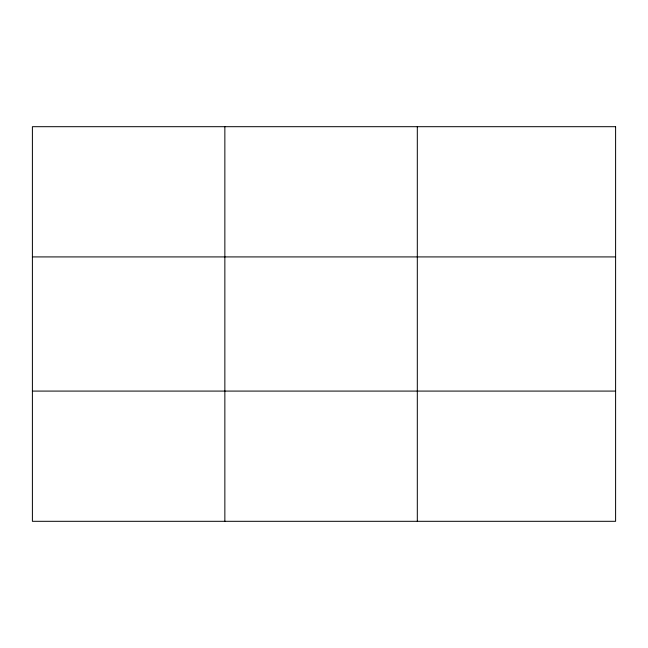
<?xml version="1.0" encoding="UTF-8"?>
<svg xmlns="http://www.w3.org/2000/svg" width="648" height="648" viewBox="0 0 648 648"><rect width="100%" height="100%" fill="white"/><g stroke="black" fill="none" stroke-linecap="round" stroke-linejoin="round"><path stroke-width="0.97" d="M224.856 521.308L224.856 126.692M417.312 521.308L417.312 126.692M32.4 256.916L615.6 256.916M32.4 391.084L615.6 391.084M615.6 126.692L615.6 521.308L32.4 521.308L32.4 126.692L615.6 126.692"/></g></svg>
